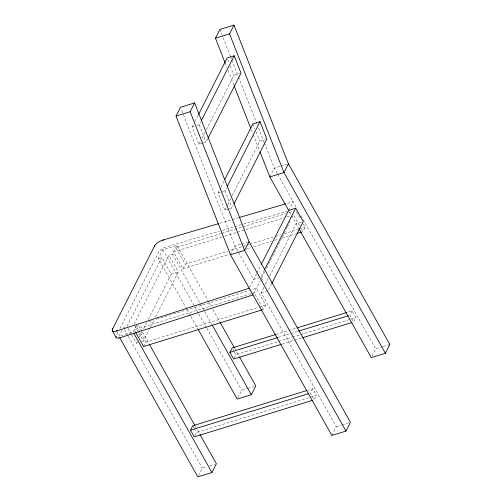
<?xml version="1.0" encoding="UTF-8"?>
<svg xmlns="http://www.w3.org/2000/svg" width="502" height="502" viewBox="0 0 502 502"><rect width="100%" height="100%" fill="white"/><g stroke="black" fill="none" stroke-linecap="round" stroke-linejoin="round"><path stroke-width="0.38" stroke-dasharray="2.51 1.88" d="M202.507 143.246L198.98 144.338L192.178 127.006L194.65 122.124M195.002 121.421L198.183 115.146M197.117 125.475L199.231 124.822L200.643 122.03M198.98 144.338L200.744 140.849M202.155 138.063L206.04 130.388M206.391 129.692L233.938 75.287L239.579 73.537M203.21 143.032L206.033 142.16L207.797 138.671M116.79 334.746L118.196 331.973M119.953 328.496L158.808 251.841A7.241 2.748 -29.3 0 1 165.484 247.16L219.368 231.202M122.03 330.278L118.955 336.353L133.061 331.991L136.393 325.409L137.887 324.945M186.688 309.012L158.356 258.524L162.799 249.745L176.905 245.384L208.688 302.009M148.322 319.504L171.27 274.161L161.882 257.432L126.924 326.488L123.398 327.574M133.978 324.305L168.936 255.248L172.462 254.163L176.905 245.384M131.806 335.185L136.312 343.217L137.372 341.128M139.493 336.942L141.966 332.06M143.729 328.572L146.91 322.29M228.347 209.121L224.821 210.212L218.019 192.875L220.491 187.993M220.849 187.296L224.024 181.021M141.959 341.473L143.371 341.034L150.079 327.781M150.431 327.084L153.963 320.113M155.375 317.32L178.329 271.984L168.936 255.248M143.566 346.531L145.787 342.138L258.26 307.356M221.991 236.994L173.573 251.966L182.966 268.695L185.188 264.309L227.644 251.182M222.957 191.35L225.078 190.697L226.49 187.905M224.821 210.212L227.293 205.331M227.644 204.634L230.826 198.353M232.238 195.567L259.779 141.156L265.426 139.412M229.056 208.901L231.874 208.029L233.292 205.243M230.456 254.746L234.898 245.974L240.834 244.135M269.856 176.917L274.299 168.145L280.241 166.306M249.576 287.539L256.503 273.854M256.855 273.157L261.09 264.786M288.631 210.382L293.08 201.603L286.341 203.599M264.259 270.277L260.733 277.255L262.609 280.599M253.541 293.808L260.212 280.637M261.624 277.844L264.805 271.557M266.575 268.068L283.906 233.838M284.257 233.141L287.088 227.55M287.439 226.854L290.269 221.263M331.86 435.454L336.302 426.675L261.184 292.823L264.014 287.244M265.426 284.452L268.25 278.874M269.662 276.081L296.149 223.767L303.202 221.589M268.595 289.943L271.419 284.364M194.901 435.623L196.489 432.492L316.411 395.407L312.658 388.711L307.444 390.324M234.302 357.794L235.89 354.663L291.756 337.388M262 309.903L263.487 309.445L265.709 305.053L256.321 288.324L249.619 290.394M303.233 223.879L305.109 227.224L302.888 231.61L301.012 228.266M198.51 475.551L202.268 468.121L206.724 466.747M237.91 397.722L241.669 390.292L246.871 388.686M312.658 388.711L310.437 393.104L314.189 399.793L316.411 395.407M352.059 310.882L349.838 315.275L353.596 321.964L355.818 317.578L352.059 310.882L347.591 312.263M371.944 356.269L375.703 348.846L382.386 346.782M192.178 127.006L194.293 126.347M280.982 166.074L286.924 164.242M218.019 192.875L222.254 191.569M221.231 233.524L175.794 247.58L185.188 264.309M221.978 233.298L242.089 227.08M242.836 226.848L285.293 213.72M289.02 212.566L292.741 211.417M224.971 236.072L283.818 217.874M286.799 216.952L290.52 215.804M158.356 258.524L161.882 257.432M241.581 243.903L247.524 242.071M230.625 250.26L246.269 245.422M247.009 245.189L249.243 244.499M249.99 244.267L274.569 236.668M275.316 236.436L280.53 234.823M284.257 233.675L298.408 229.295M299.154 229.069L305.109 227.224M182.966 268.695L229.144 254.414M246.281 249.117L250.749 247.737M253.73 246.815L271.607 241.286M274.588 240.364L278.309 239.216M282.036 238.061L295.44 233.913M171.27 274.161L178.329 271.984M260.023 277.474L253.673 279.438L238.343 252.117M149.056 321.493L153.53 320.113M156.505 319.19L248.873 290.627M251.119 293.632L134.172 329.795L135.302 331.803M251.866 293.4L254.1 292.71L263.487 309.445M261.184 292.823L268.244 290.639M136.312 343.217L137.724 342.784M259.007 307.13L265.709 305.053M276.081 334.376L287.997 330.692M288.744 330.46L296.193 328.157M278.328 337.382L297.699 331.395M292.503 337.156L299.951 334.853M300.692 334.621L355.818 317.578M282.086 344.077L302.198 337.859M247.612 388.46L254.294 386.389M383.133 346.549L389.816 344.485M209.692 465.831L214.894 464.218M336.302 426.675L341.498 425.068M342.245 424.836L348.928 422.772M219.744 223.29L238.45 217.755M222.373 230.311L242.679 224.312M243.432 224.087L287.056 211.191M277.361 173.604L274.299 168.145L264.56 143.327M277.75 174.288L296.833 208.299M301.043 215.804L375.703 348.846M296.475 211.831L299.481 217.184M299.512 225.586L293.501 214.881L292.39 217.077L298.445 227.864M289.384 211.718L291.26 215.069M237.961 251.433L234.898 245.974L181.059 108.752M209.07 302.693L211.367 306.791M212.898 309.514L219.788 321.801M234.723 348.407L239.316 356.596M232.884 349.31L234.014 351.312M234.384 351.984L235.89 354.663M172.462 254.163L204.245 310.788M204.628 311.472L211.9 324.436M162.799 249.745L194.575 306.377M194.958 307.055L198.403 313.198M198.786 313.882L206.447 327.524M206.83 328.208L241.669 390.292M187.07 309.69L190.515 315.833M190.898 316.517L197.794 328.797M138.652 325.258L142.097 331.402M142.48 332.086L148.994 343.682M195.322 426.236L199.532 433.741M136.393 325.409L140.152 332.098M140.529 332.77L145.787 342.138M192.73 425.796L193.86 427.804M194.236 428.476L196.489 432.492M135.107 326.313L138.483 332.337M138.859 333.008L143.371 341.034M128.054 328.496L131.43 334.52M124.546 329.626L127.991 335.763M128.374 336.447L202.268 468.121M219.889 29.461L230.198 55.741M230.487 56.469L231.629 59.387M231.918 60.121L238.218 76.178M238.506 76.906L255.97 121.428M256.258 122.162L257.4 125.08M258.549 127.997L264.278 142.593M227.701 59.393L229.119 63.007M230.255 65.894L233.938 75.287M252.977 123.825L254.966 128.876M256.095 131.769L259.779 141.156M225.185 63.057L226.904 67.437M228.046 70.355L234.064 85.679M251.245 129.478L252.958 133.852M253.246 134.586L259.835 151.372M199.231 124.822L206.033 142.16M225.078 190.697L231.874 208.029"/><path stroke-width="0.75" d="M154.403 246.338L155.049 245.145A7.241 2.748 -29.3 0 1 161.726 240.471L163.621 239.881M176.045 116.069L180.488 107.29L194.6 102.929L249.005 241.606L350.415 422.314L345.972 431.086L331.86 435.454L230.456 254.746L176.045 116.069L190.158 111.708L194.6 102.929M225.185 63.057L215.446 38.24L219.889 29.461L234.001 25.1L288.405 163.777L389.816 344.485L385.373 353.257L371.26 357.625L298.828 228.548M215.446 38.24L229.558 33.879L234.001 25.1M198.535 114.45L227.136 57.95L234.189 55.766L240.991 73.104L208.154 137.975M201.352 120.637L234.189 55.766M112.335 329.444L154.854 245.453M224.733 179.622L252.977 123.825L260.036 121.641L266.838 138.979L233.995 203.843M227.193 186.512L260.036 121.641M249.005 241.606L244.562 250.385L230.456 254.746M288.405 163.777L283.963 172.556L269.856 176.917L260.118 152.1M261.442 264.09L288.631 210.382L295.691 208.198L303.202 221.589L271.77 283.668M264.617 269.58L295.691 208.198M312.702 400.257L194.268 436.878L190.509 430.189L192.73 425.796L306.697 390.556M281.34 344.309L233.668 359.049L229.91 352.354L232.131 347.968L275.334 334.608M119.721 337.714L197.826 476.9L211.932 472.539L216.375 463.76L199.915 434.425M198.177 329.481L237.226 399.071L251.339 394.71L255.782 385.931L239.699 357.273M112.781 328.559L112.235 329.72A7.241 2.748 -29.3 0 0 115.774 331.238L117.669 330.649M116.238 331.113L249.23 288.211M252.989 294.906L119.532 337.928A7.241 2.748 -29.3 0 1 115.987 336.415M296.933 233.455L301.401 232.075M262 309.903L143.566 346.531L135.678 332.475M296.939 327.931L346.844 312.495M229.91 352.354L277.587 337.614M298.439 331.163L348.35 315.733M302.198 337.859L352.103 322.428M190.509 430.189L308.943 393.562M162.209 240.301L218.244 223.729M239.197 217.535L285.594 203.818M385.373 353.257L283.963 172.556L229.558 33.879M269.856 176.917L288.631 210.382M345.972 431.086L244.562 250.385L190.158 111.708M220.171 322.479L234.34 347.723M212.283 325.114L251.339 394.71M149.376 344.366L194.939 425.552M133.827 333.353L211.932 472.539M112.291 330.642L116.05 337.331M234.064 85.679L250.667 128.016"/></g></svg>
